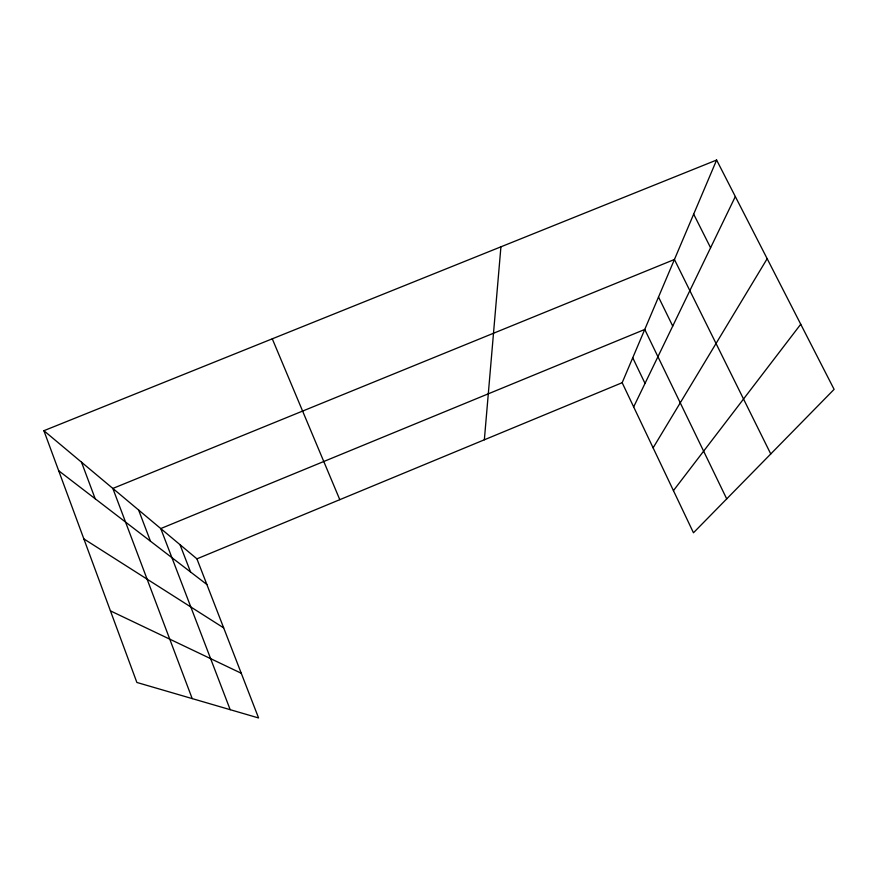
<?xml version="1.0" encoding="UTF-8"?>
<svg xmlns="http://www.w3.org/2000/svg" width="878" height="878" viewBox="0 0 878 878"><rect width="100%" height="100%" fill="white"/><g stroke="black" fill="none" stroke-linecap="round" stroke-linejoin="round"><path stroke-width="1.32" d="M484.349 439.79L500.921 246.828M622.162 382.709L716.624 160.037L834.1 389.36L693.466 532.781L622.162 382.709L196.924 558.847L43.9 430.703L716.624 160.037M633.664 406.909L735.336 196.551M653.111 447.835L767.174 258.703M673.437 490.626L800.747 324.234M110.441 610.868L241.252 673.25M83.86 538.905L223.671 627.88M58.683 470.729L206.857 584.496M693.675 214.144L710.587 247.761M770.752 453.959L674.425 259.493L112.845 488.442L192.194 698.592M658.511 297.016L672.724 326.089M726.71 498.88L644.748 329.459L160.762 528.567L230.179 709.676M632.731 357.774L645.023 383.412M272.279 338.82L339.797 499.67M196.924 558.847L258.582 717.963L136.869 682.458L43.9 430.703M180.023 544.7L190.537 571.962M138.603 510.008L150.478 541.21M81.522 462.212L95.186 498.759"/></g></svg>
